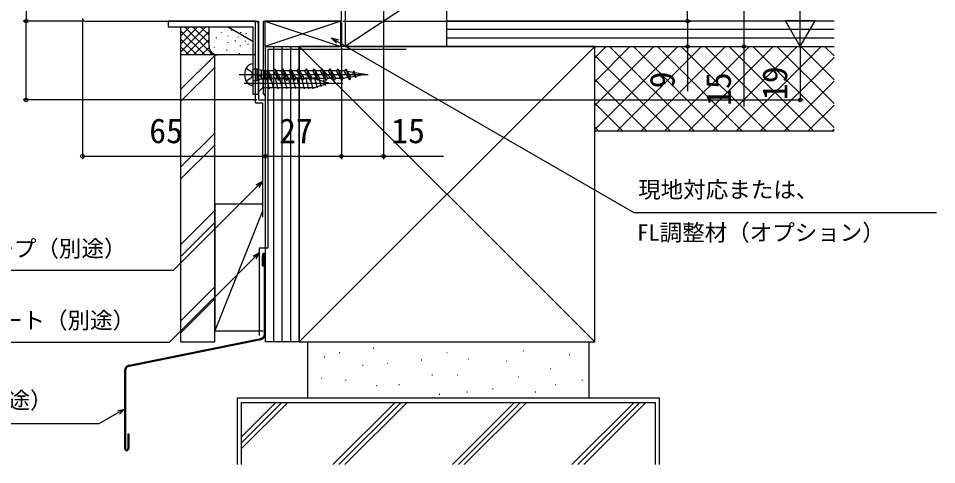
# Model space of a CAD drawing. Units: millimetres, scale not verified. Extents: x -525 to 525, y -783 to 779.
# Drawn here: x -347.7 to -21.5, y -109.4 to 49.2 of the extents above; entities that cross this region are included whole.
import ezdxf
from ezdxf.enums import TextEntityAlignment as Align

# ---------------------------------------------------------------- set-up
doc = ezdxf.new("R2010")
doc.units = ezdxf.units.MM
doc.header["$LTSCALE"] = 4
for name, color, linetype in [('0-2_YKK_11', 7, 'Continuous'), ('0-4_YKK_13', 4, 'Continuous'), ('0-6_YKK_D', 6, 'Continuous'), ('0-8_YSS_K', 3, 'Continuous'), ('0-9_YSS_KE', 3, 'Continuous')]:
    doc.layers.add(name, color=color, linetype=linetype)
doc.styles.add('ＭＳ ゴシック', font='')
doc.styles.get('ＭＳ ゴシック').set_extended_font_data('MS Gothic')

msp = doc.modelspace()

# ---------------------------------------------------------------- linework, layer by layer
at = {"layer": '0-2_YKK_11'}
msp.add_lwpolyline([(-324, 48.2), (-262.5, 48.2), (-262.5, 20.2), (-260, 20.2), (-260, 21.5), (-260.35, 21.977), (-260.7, 22.454), (-260.7, 48.2), (-233, 48.2), (-233, 52.442), (-233.12, 52.625), (-233.12, 53.175), (-233, 53.358), (-233, 56)], dxfattribs=at)
msp.add_arc((-324, 49.2), 1, 180.00001, 269.99999, dxfattribs=at)
at = {"layer": '0-4_YKK_13'}
for p, q in [((-264.5, 41), (-273.5, 46.2)), ((-262.5, 22.2), (-262.5, 47.2)), ((-260.2, 48.2), (-233.2, 39.2)), ((-233.2, 48.2), (-260.2, 39.2)), ((-264.5, 33), (-264.549, 33)), ((-264.5, 33), (-264.5, 25.4)), ((-264.2, 31.3), (-263, 31.3)), ((-263, 31.3), (-263, 27.1)), ((-263, 31.3), (-261.489, 30.75)), ((-261.489, 30.75), (-260.5, 30.75)), ((-261.489, 30.75), (-261.489, 27.65)), ((-260.5, 30.75), (-260.5, 27.65)), ((-260.5, 30.75), (-259.5, 30.7)), ((-259.5, 30.7), (-259.5, 27.7)), ((-259.156, 30.7), (-259.5, 30.7)), ((-258.014, 27.1), (-259.5, 29.69)), ((-259.288, 30.7), (-258.014, 27.1)), ((-259.156, 30.7), (-257.549, 27.9)), ((-257.165, 30.5), (-259.041, 30.5)), ((-256.7, 31.3), (-257.165, 30.5)), ((-255.214, 27.1), (-257.165, 30.5)), ((-256.7, 31.3), (-254.749, 27.9)), ((-256.7, 31.3), (-255.214, 27.1)), ((-254.365, 30.5), (-256.241, 30.5)), ((-253.9, 31.3), (-254.365, 30.5)), ((-252.414, 27.1), (-254.365, 30.5)), ((-253.9, 31.3), (-251.949, 27.9)), ((-253.9, 31.3), (-252.414, 27.1)), ((-251.565, 30.5), (-253.441, 30.5)), ((-251.1, 31.3), (-251.565, 30.5)), ((-249.614, 27.1), (-251.565, 30.5)), ((-251.1, 31.3), (-249.149, 27.9)), ((-251.1, 31.3), (-249.614, 27.1)), ((-248.765, 30.5), (-250.641, 30.5)), ((-248.3, 31.3), (-248.765, 30.5)), ((-246.814, 27.1), (-248.765, 30.5)), ((-248.3, 31.3), (-246.349, 27.9)), ((-248.3, 31.3), (-246.814, 27.1)), ((-245.965, 30.5), (-247.841, 30.5)), ((-245.5, 31.3), (-245.965, 30.5)), ((-244.014, 27.1), (-245.965, 30.5)), ((-245.5, 31.3), (-243.549, 27.9)), ((-245.5, 31.3), (-244.014, 27.1)), ((-243.165, 30.5), (-245.041, 30.5)), ((-242.7, 31.3), (-243.165, 30.5)), ((-241.214, 27.1), (-243.165, 30.5)), ((-242.7, 31.3), (-240.749, 27.9)), ((-242.7, 31.3), (-241.214, 27.1)), ((-240.365, 30.5), (-242.241, 30.5)), ((-239.9, 31.3), (-240.365, 30.5)), ((-238.414, 27.1), (-240.365, 30.5)), ((-239.9, 31.3), (-237.949, 27.9)), ((-239.9, 31.3), (-238.414, 27.1)), ((-237.565, 30.5), (-239.441, 30.5)), ((-237.1, 31.3), (-237.565, 30.5)), ((-235.614, 27.1), (-237.565, 30.5)), ((-237.1, 31.3), (-235.149, 27.9)), ((-237.1, 31.3), (-235.614, 27.1)), ((-234.765, 30.5), (-236.641, 30.5)), ((-234.3, 31.3), (-234.765, 30.5)), ((-232.814, 27.1), (-234.765, 30.5)), ((-234.3, 31.3), (-232.349, 27.9)), ((-234.3, 31.3), (-232.814, 27.1)), ((-231.873, 30.5), (-233.841, 30.5)), ((-231.778, 30.483), (-231.873, 30.5)), ((-231.426, 31.09), (-231.844, 30.37)), ((-230.014, 27.31), (-231.844, 30.37)), ((-231.426, 31.09), (-230.014, 27.31)), ((-231.426, 31.09), (-229.805, 28.265)), ((-228.857, 29.968), (-230.999, 30.346)), ((-228.555, 30.61), (-228.909, 29.856)), ((-227.902, 28.178), (-228.909, 29.856)), ((-228.555, 30.61), (-227.902, 28.178)), ((-224.5, 29.2), (-228.359, 29.88)), ((-269.36, 29.2), (-223.496, 29.2)), ((-267.5, 26.2), (-232.5, 26.2)), ((-264.2, 27.1), (-263, 27.1)), ((-263, 27.1), (-261.489, 27.65)), ((-262.5, 29.3), (-262.5, 23.1)), ((-262.5, 29.3), (-260.95, 27.75)), ((-261.489, 27.65), (-260.5, 27.65)), ((-242.416, 27.75), (-260.95, 27.75)), ((-260.95, 27.75), (-260.95, 24.65)), ((-260.5, 27.65), (-259.5, 27.7)), ((-258.524, 24.1), (-259.649, 28.3)), ((-258.358, 27.7), (-259.5, 27.7)), ((-256.971, 24.1), (-258.096, 28.3)), ((-257.549, 27.9), (-258.014, 27.1)), ((-257.549, 27.9), (-255.673, 27.9)), ((-255.418, 24.1), (-256.543, 28.3)), ((-254.749, 27.9), (-255.214, 27.1)), ((-253.865, 24.1), (-254.99, 28.3)), ((-254.749, 27.9), (-252.873, 27.9)), ((-252.312, 24.1), (-253.437, 28.3)), ((-251.949, 27.9), (-252.414, 27.1)), ((-251.949, 27.9), (-250.073, 27.9)), ((-250.759, 24.1), (-251.884, 28.3)), ((-249.206, 24.1), (-250.331, 28.3)), ((-249.149, 27.9), (-249.614, 27.1)), ((-249.149, 27.9), (-247.273, 27.9)), ((-247.653, 24.1), (-248.779, 28.3)), ((-246.1, 24.1), (-247.226, 28.3)), ((-246.349, 27.9), (-246.814, 27.1)), ((-246.349, 27.9), (-244.473, 27.9)), ((-244.547, 24.1), (-245.673, 28.3)), ((-242.994, 24.1), (-244.12, 28.3)), ((-243.549, 27.9), (-244.014, 27.1)), ((-243.549, 27.9), (-241.673, 27.9)), ((-241.511, 24.359), (-242.567, 28.3)), ((-237.5, 26.2), (-242.416, 27.75)), ((-237.5, 26.2), (-242.416, 24.65)), ((-240.749, 27.9), (-241.214, 27.1)), ((-240.079, 24.81), (-240.892, 27.846)), ((-240.749, 27.9), (-238.873, 27.9)), ((-238.647, 25.262), (-239.196, 27.312)), ((-237.949, 27.9), (-238.414, 27.1)), ((-237.949, 27.9), (-236.073, 27.9)), ((-235.149, 27.9), (-235.614, 27.1)), ((-235.149, 27.9), (-233.273, 27.9)), ((-232.349, 27.9), (-232.814, 27.1)), ((-232.349, 27.9), (-231.873, 27.9)), ((-230.511, 28.14), (-231.873, 27.9)), ((-229.805, 28.265), (-230.014, 27.31)), ((-228.131, 28.56), (-229.805, 28.265)), ((-224.5, 29.2), (-228.01, 28.581)), ((-227.902, 28.178), (-227.882, 28.604)), ((-264.549, 25.4), (-264.5, 25.4)), ((-262.5, 23.1), (-260.95, 24.65)), ((-260.95, 24.65), (-242.416, 24.65))]:
    msp.add_line(p, q, dxfattribs=at)
for points in [[(-263.5, 48.2), (-294.5, 48.2), (-294.5, 46.2), (-264.5, 46.2), (-264.5, 22.2), (-262.5, 22.2)], [(-266.836, 31.45), (-265.041, 30.345), (-264.432, 29.2)], [(-266.836, 26.95), (-265.041, 28.055), (-264.432, 29.2)]]:
    msp.add_lwpolyline(points, dxfattribs=at)
msp.add_lwpolyline([(-260.2, 48.2), (-260.2, 39.2), (-233.2, 39.2), (-233.2, 48.2)], close=True, dxfattribs=at)
for centre, radius, start, end in [((-263.5, 47.2), 1, 0, 90), ((-264.549, 30.6), 2.4, 90, 144.31467), ((-262.6, 29.2), 4.8, 144.31467, 215.68533), ((-264.2, 31.6), 0.3, 180, 270), ((-264.549, 27.8), 2.4, 215.68533, 270), ((-264.2, 26.8), 0.3, 90, 180)]:
    msp.add_arc(centre, radius, start, end, dxfattribs=at)
at = {"layer": '0-6_YKK_D'}
for p, q in [((-218, 75.2), (-218, -0.8)), ((-110, 48.2), (-110, 78.2)), ((-345, 60.2), (-345, 48.2)), ((-70, 39.2), (-70, 57.387)), ((-325, 48.2), (-346, 48.2)), ((-325, 48.2), (-346, 48.2)), ((-345, 20.2), (-345, 48.2)), ((-325, 48.251), (-325, -0.8)), ((-233, 47.7), (-233, -0.8)), ((-233, 47.7), (-233, -0.8)), ((-232.5, 48.2), (-109, 48.2)), ((-232.5, 48.2), (-109, 48.2)), ((-70, 39.2), (-75.25, 48.293)), ((-64.75, 48.293), (-75.25, 48.293)), ((-70, 39.2), (-64.75, 48.293)), ((-230.672, 39.202), (-109, 39.202)), ((-69.999, 39.202), (-69.999, 20.202)), ((-263, 20.2), (-346, 20.2)), ((-259.45, 20.202), (-68.999, 20.202)), ((-325, 0.2), (-260, 0.2)), ((-260, 0.2), (-233, 0.2))]:
    msp.add_line(p, q, dxfattribs=at)
for points in [[(-90, 54.2), (-90, 39.202), (-90, 17.924)], [(-110, 48.2), (-110, 39.202), (-110, 23.283)], [(-234.754, 40.401), (-236.621, 42.268), (-234.071, 41.585)], [(-236.621, 42.268), (-234.412, 40.993), (-129.116, -19.8), (-21.547, -19.8)], [(-233, 0.2), (-218, 0.2), (-196.723, 0.2)], [(-260.999, -8.664), (-262.802, -10.467), (-292.79, -40.455), (-381.35, -40.455)], [(-263.285, -9.984), (-260.999, -8.664), (-262.319, -10.95)], [(-262.068, -33.98), (-263.871, -35.784), (-294.13, -66.042), (-377.48, -66.042)], [(-264.354, -35.3), (-262.068, -33.98), (-263.388, -36.267)], [(-309.999, -89.65), (-312.207, -90.925), (-319.104, -94.907), (-399.158, -94.907)], [(-312.549, -90.333), (-309.999, -89.65), (-311.866, -91.517)]]:
    msp.add_lwpolyline(points, dxfattribs=at)
for centre in [(-345, 48.2), (-345, 48.2), (-110, 48.2), (-110, 48.2), (-110, 39.202), (-90, 39.202), (-345, 20.2), (-69.999, 20.202), (-325, 0.2), (-260, 0.2), (-260, 0.2), (-233, 0.2), (-233, 0.2), (-218, 0.2)]:
    msp.add_circle(centre, 0.637, dxfattribs=at)
at = {"layer": '0-8_YSS_K'}
for p, q in [((-195.574, 63.202), (-231.672, 39.202)), ((-289.999, 36.202), (-289.999, 46.202)), ((-289.999, 37.344), (-281.141, 46.202)), ((-289.999, 40.172), (-283.969, 46.202)), ((-289.999, 43.001), (-286.798, 46.202)), ((-289.999, 45.829), (-289.626, 46.202)), ((-288.685, 46.202), (-278.685, 36.202)), ((-285.857, 46.202), (-279.999, 40.344)), ((-283.028, 46.202), (-279.999, 43.172)), ((-280.2, 46.202), (-279.999, 46.001)), ((-279.999, 39.202), (-279.999, 46.202)), ((-58.002, 48.202), (-195.574, 48.202)), ((-289.999, 44.687), (-281.514, 36.202)), ((-288.313, 36.202), (-279.999, 44.515)), ((-275.673, 44.201), (-275.673, 44.001)), ((-273.164, 43.012), (-273.164, 42.812)), ((-272.067, 45.109), (-272.067, 44.91)), ((-269.657, 42.679), (-269.657, 42.479)), ((-268.89, 44.314), (-268.89, 44.114)), ((-266.838, 43.884), (-266.838, 43.684)), ((-58.002, 45.202), (-195.574, 45.202)), ((-289.999, 41.858), (-284.342, 36.202)), ((-285.484, 36.202), (-279.999, 41.687)), ((-277.503, 42.345), (-277.503, 42.145)), ((-273.498, 40.676), (-273.498, 40.476)), ((-270.705, 41.279), (-270.705, 41.079)), ((-269.009, 39.517), (-269.009, 39.317)), ((-267.172, 41.214), (-267.172, 41.014)), ((-266.216, 40.12), (-266.216, 39.92)), ((-259.999, 39.202), (-247.999, 39.202)), ((-259.999, -65.798), (-259.999, 39.202)), ((-259.999, 32.202), (-259.999, 39.202)), ((-256.999, -65.798), (-256.999, 39.202)), ((-253.999, -65.798), (-253.999, 39.202)), ((-250.999, -65.798), (-250.999, 39.202)), ((-247.999, 39.202), (-142.999, -65.798)), ((-247.999, -65.798), (-247.999, 39.202)), ((-247.999, -65.798), (-142.999, 39.202)), ((-58.002, 42.202), (-195.574, 42.202)), ((-142.999, 39.202), (-58.002, 39.202)), ((-142.999, 35.175), (-138.973, 39.202)), ((-142.999, 26.69), (-130.488, 39.202)), ((-142.999, 18.205), (-122.002, 39.202)), ((-142.999, 9.72), (-113.517, 39.202)), ((-107.701, 9.202), (-137.701, 39.202)), ((-135.032, 9.202), (-105.032, 39.202)), ((-99.215, 9.202), (-129.215, 39.202)), ((-126.546, 9.202), (-96.546, 39.202)), ((-90.73, 9.202), (-120.73, 39.202)), ((-118.061, 9.202), (-88.061, 39.202)), ((-82.245, 9.202), (-112.245, 39.202)), ((-109.576, 9.202), (-79.576, 39.202)), ((-73.76, 9.202), (-103.76, 39.202)), ((-101.091, 9.202), (-71.091, 39.202)), ((-65.274, 9.202), (-95.274, 39.202)), ((-92.605, 9.202), (-62.605, 39.202)), ((-58.002, 10.414), (-86.789, 39.202)), ((-58.002, 18.899), (-78.304, 39.202)), ((-58.002, 27.385), (-69.819, 39.202)), ((-58.002, 35.87), (-61.333, 39.202)), ((-289.999, 39.03), (-287.17, 36.202)), ((-276.999, 36.202), (-289.999, 36.202)), ((-277.999, 36.007), (-289.999, 24.007)), ((-282.656, 36.202), (-279.981, 38.876)), ((-279.827, 36.202), (-279.033, 36.996)), ((-278.171, 39.007), (-278.171, 38.807)), ((-263.499, 36.202), (-276.999, 36.202)), ((-273.832, 38.005), (-273.832, 37.805)), ((-269.343, 36.847), (-269.343, 36.647)), ((-116.186, 9.202), (-142.999, 36.014)), ((-84.12, 9.202), (-58.002, 35.32)), ((-277.999, 31.764), (-289.999, 19.764)), ((-124.671, 9.202), (-142.999, 27.529)), ((-75.635, 9.202), (-58.002, 26.835)), ((-133.157, 9.202), (-142.999, 19.044)), ((-67.149, 9.202), (-58.002, 18.349)), ((-141.642, 9.202), (-142.999, 10.559)), ((-58.664, 9.202), (-58.002, 9.864)), ((-277.999, 8.433), (-289.999, -3.567)), ((-142.999, 9.202), (-58.002, 9.202)), ((-277.999, 4.19), (-289.999, -7.81)), ((-277.999, -19.141), (-289.999, -31.141)), ((-260.999, -19.299), (-277.999, -61.798)), ((-289.999, -35.383), (-277.999, -23.383)), ((-277.999, -46.269), (-289.999, -58.269)), ((-277.999, -50.511), (-289.999, -62.511)), ((-247.999, -65.798), (-259.999, -65.798)), ((-221.681, -68.039), (-221.481, -68.039)), ((-239.083, -71.065), (-238.883, -71.065)), ((-233.787, -69.552), (-233.587, -69.552)), ((-195.579, -69.552), (-195.379, -69.552)), ((-168.342, -68.795), (-168.142, -68.795)), ((-152.076, -70.309), (-151.876, -70.309)), ((-225.464, -74.092), (-225.264, -74.092)), ((-216.764, -73.335), (-216.564, -73.335)), ((-204.658, -72.2), (-204.458, -72.2)), ((-188.013, -71.822), (-187.813, -71.822)), ((-174.395, -72.578), (-174.195, -72.578)), ((-200.875, -77.496), (-200.675, -77.496)), ((-191.796, -77.496), (-191.596, -77.496)), ((-170.234, -78.253), (-170.034, -78.253)), ((-158.885, -75.226), (-158.685, -75.226)), ((-240.218, -78.631), (-240.018, -78.631)), ((-231.517, -79.388), (-231.317, -79.388)), ((-220.547, -81.279), (-220.347, -81.279)), ((-212.602, -80.901), (-212.402, -80.901)), ((-156.993, -80.901), (-156.793, -80.901)), ((-147.536, -79.388), (-147.336, -79.388)), ((-198.227, -84.305), (-198.027, -84.305)), ((-188.392, -83.549), (-188.192, -83.549)), ((-179.313, -82.414), (-179.113, -82.414)), ((-164.181, -83.549), (-163.981, -83.549)), ((-268.497, -109.4), (-268.497, -87.298)), ((-268.497, -87.298), (-121.497, -87.298)), ((-268.497, -103.714), (-252.082, -87.298)), ((-268.497, -101.593), (-254.203, -87.298)), ((-268.497, -99.471), (-256.324, -87.298)), ((-235.999, -109.4), (-213.898, -87.298)), ((-233.878, -109.4), (-211.777, -87.298)), ((-231.756, -109.4), (-209.655, -87.298)), ((-171.471, -87.298), (-193.573, -109.4)), ((-191.451, -109.4), (-169.35, -87.298)), ((-167.229, -87.298), (-189.33, -109.4)), ((-151.146, -109.4), (-129.045, -87.298)), ((-149.025, -109.4), (-126.924, -87.298)), ((-146.904, -109.4), (-124.802, -87.298)), ((-121.497, -87.298), (-121.497, -109.4))]:
    msp.add_line(p, q, dxfattribs=at)
msp.add_lwpolyline([(-231.672, 39.202), (-195.574, 39.202), (-195.574, 63.202), (-231.672, 63.202)], close=True, dxfattribs=at)
msp.add_lwpolyline([(-260.999, -16.798), (-277.999, -16.798), (-277.999, -61.798), (-260.799, -61.798)], dxfattribs=at)
msp.add_arc((-276.999, 39.202), 3, 180, 270, dxfattribs=at)
at = {"layer": '0-9_YSS_KE'}
for p, q in [((-195.574, 39.202), (-195.574, 63.202)), ((-263.499, 19.204), (-263.499, 48.202)), ((-195.574, 39.202), (-58.002, 39.202)), ((-142.999, -65.798), (-142.999, 39.202)), ((-289.999, -65.798), (-289.999, 36.202)), ((-258.999, 38.202), (-209.999, 38.202)), ((-258.966, -32.298), (-258.999, 38.202)), ((-262.097, -63.514), (-262.066, -32.298)), ((-262.066, -32.298), (-258.966, -32.298)), ((-260.999, -38.798), (-260.999, -34.798)), ((-260.349, -62.95), (-260.349, -34.798)), ((-259.999, -62.95), (-259.999, -34.798)), ((-308.398, -74.074), (-261.67, -64.567)), ((-308.328, -74.417), (-261.6, -64.91)), ((-289.999, -65.798), (-277.999, -65.798)), ((-247.999, -65.798), (-142.999, -65.798)), ((-244.999, -65.798), (-244.999, -85.798)), ((-244.999, -65.798), (-144.999, -65.798)), ((-144.999, -85.798), (-144.999, -65.798)), ((-309.999, -76.034), (-309.999, -103.65)), ((-309.649, -76.034), (-309.649, -103.65)), ((-269.997, -85.798), (-269.997, -109.4)), ((-144.999, -85.798), (-244.999, -85.798)), ((-308.849, -98.4), (-308.849, -103.65)), ((-308.849, -98.4), (-308.499, -98.4)), ((-308.499, -98.4), (-308.499, -103.65))]:
    msp.add_line(p, q, dxfattribs=at)
for points in [[(-142.999, 39.202), (-247.999, 39.202), (-247.999, -65.798)], [(-277.999, -65.798), (-277.999, 36.202), (-289.999, 36.202)], [(-263.499, 19.204), (-260.999, 19.204), (-260.999, -21.497)], [(-260.999, -38.798), (-260.649, -38.798), (-260.649, -34.798)], [(-119.997, -109.4), (-119.997, -85.798), (-269.997, -85.798)]]:
    msp.add_lwpolyline(points, dxfattribs=at)
for centre, radius, start, end in [((-260.499, -34.798), 0.5, 0, 180), ((-260.499, -34.798), 0.15, 0, 180), ((-261.999, -62.95), 1.65, 281.5, 0), ((-261.999, -62.95), 2, 281.5, 0), ((-307.999, -76.034), 2, 101.5, 180), ((-307.999, -76.034), 1.65, 101.5, 180), ((-309.249, -103.65), 0.75, 180, 0), ((-309.249, -103.65), 0.4, 180, 0)]:
    msp.add_arc(centre, radius, start, end, dxfattribs=at)

# ---------------------------------------------------------------- texts
at = {"layer": '0-6_YKK_D', "style": 'ＭＳ ゴシック'}
for s, p in [('9', (-112, 24.329)), ('19', (-71.999, 20.159)), ('15', (-92, 18.083))]:
    msp.add_text(s, height=8.798, rotation=90, dxfattribs=at).set_placement(p, align=Align.BOTTOM_LEFT)
for s, height, p in [('65', 8.798, (-301.261, 2.2)), ('27', 8.798, (-255.125, 2.2)), ('15', 8.798, (-215.291, 2.2)), ('現地対応または、', 5.865, (-127.57, -16.362)), ('FL調整材（オプション）', 5.865, (-127.934, -31.604)), ('防水テープ（別途）', 5.865, (-381.342, -37.286)), ('防水シート（別途）', 5.865, (-378.278, -62.793)), ('通気水切（別途）', 5.865, (-399.607, -91.229))]:
    msp.add_text(s, height=height, dxfattribs=at).set_placement(p, align=Align.BOTTOM_LEFT)

doc.saveas('drawing.dxf')
